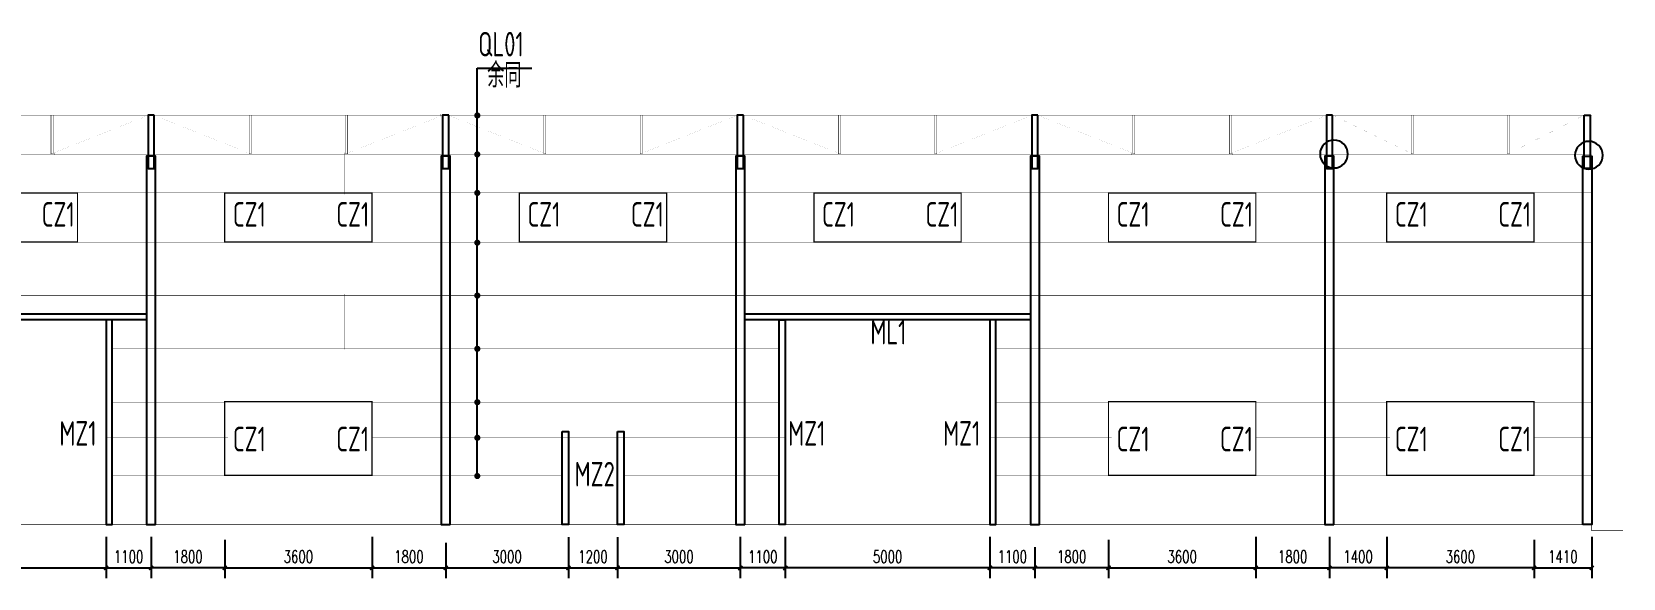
# Model space of a CAD drawing. Extents: x -33967 to 1773478, y -1022458 to -784650.
# Drawn here: x 1425947 to 1464842, y -976427 to -963083 of the extents above; entities that cross this region are included whole.
import ezdxf
from ezdxf.enums import TextEntityAlignment as Align

# ---------------------------------------------------------------- set-up
doc = ezdxf.new("R2010")
doc.units = 0
doc.header["$LTSCALE"] = 1000
doc.header["$MEASUREMENT"] = 0
doc.linetypes.add('DOTE', pattern=[2.42, 2, -0.2, 0.02, -0.2])
doc.layers.add('_0', color=7, linetype='Continuous', lineweight=25)
for name, color, linetype in [('AXIS', 3, 'Continuous'), ('DIM_IDEN', 3, 'Continuous'), ('DOTE', 1, 'DOTE'), ('GZ', 50, 'Continuous'), ('LT', 27, 'Continuous'), ('TEXT', 7, 'Continuous')]:
    doc.layers.add(name, color=color, linetype=linetype)
doc.styles.add('_TCH_DIM_T3', font='SIMPLEX', dxfattribs={"width": 0.705882, "bigfont": 'GBCBIG'})
doc.styles.add('TSSD_Label', font='tssdeng.shx', dxfattribs={"width": 0.7, "bigfont": 'hztxt.shx'})
doc.dimstyles.new('TCH_100_1', dxfattribs={"dimtxt": 297.5, "dimasz": 100, "dimexe": 250, "dimexo": 300, "dimgap": 126.25, "dimtad": 1, "dimdec": 0, "dimzin": 0, "dimdsep": 46, "dimtxsty": '_TCH_DIM_T3', "dimblk": 'ARCHTICK', "dimcen": 0.09, "dimclrd": 126, "dimclre": 126, "dimclrt": 7, "dimazin": 2, "dimtfac": 1, "dimtdec": 0, "dimtix": 1, "dimtmove": 2, "dimatfit": 3, "dimfxl": 1, "dimtolj": 1, "dimtzin": 0, "dimarcsym": 0})

# ---------------------------------------------------------------- blocks, each defined once
blk = doc.blocks.new('_ArchTick')
at = {"color": 0, "linetype": 'ByBlock', "const_width": 0.4}
blk.add_lwpolyline([(-0.5, -0.5), (0.5, 0.5)], dxfattribs=at)
blk = doc.blocks.new('*D1593')
at = {"color": 126, "lineweight": -2, "transparency": 16777216}
for p, q in [((1439063, -975426), (1439063, -976427)), ((1436063, -975563), (1436063, -976427)), ((1436063, -976177), (1439063, -976177))]:
    blk.add_line(p, q, dxfattribs=at)
at = {"layer": 'Defpoints', "color": 0, "transparency": 16777216}
for p in [(1436063, -975263), (1439063, -975126), (1439063, -976177)]:
    blk.add_point(p, dxfattribs=at)
at = {"color": 126, "lineweight": -2, "transparency": 16777216, "xscale": 100, "yscale": 100, "zscale": 100, "rotation": 180}
blk.add_blockref('_ArchTick', (1436063, -976177), dxfattribs=at)
at = {"color": 126, "lineweight": -2, "transparency": 16777216, "xscale": 100, "yscale": 100, "zscale": 100}
blk.add_blockref('_ArchTick', (1439063, -976177), dxfattribs=at)
at = {"color": 7, "transparency": 16777216, "insert": (1437563, -975902), "char_height": 297.5, "attachment_point": 5, "style": '_TCH_DIM_T3'}
blk.add_mtext('\\A1;3000', dxfattribs=at)
blk = doc.blocks.new('*D1594')
at = {"color": 126, "lineweight": -2, "transparency": 16777216}
for p, q in [((1439063, -975426), (1439063, -976427)), ((1440263, -975423), (1440263, -976427)), ((1439063, -976177), (1440263, -976177))]:
    blk.add_line(p, q, dxfattribs=at)
at = {"layer": 'Defpoints', "color": 0, "transparency": 16777216}
for p in [(1439063, -975126), (1440263, -975123), (1440263, -976177)]:
    blk.add_point(p, dxfattribs=at)
at = {"color": 126, "lineweight": -2, "transparency": 16777216, "xscale": 100, "yscale": 100, "zscale": 100, "rotation": 180}
blk.add_blockref('_ArchTick', (1439063, -976177), dxfattribs=at)
at = {"color": 126, "lineweight": -2, "transparency": 16777216, "xscale": 100, "yscale": 100, "zscale": 100}
blk.add_blockref('_ArchTick', (1440263, -976177), dxfattribs=at)
at = {"color": 7, "transparency": 16777216, "insert": (1439663, -975902), "char_height": 297.5, "attachment_point": 5, "style": '_TCH_DIM_T3'}
blk.add_mtext('\\A1;1200', dxfattribs=at)
blk = doc.blocks.new('*D1595')
at = {"color": 126, "lineweight": -2, "transparency": 16777216}
for p, q in [((1440263, -975423), (1440263, -976427)), ((1443263, -975563), (1443263, -976427)), ((1440263, -976177), (1443263, -976177))]:
    blk.add_line(p, q, dxfattribs=at)
at = {"layer": 'Defpoints', "color": 0, "transparency": 16777216}
for p in [(1440263, -975123), (1443263, -975263), (1443263, -976177)]:
    blk.add_point(p, dxfattribs=at)
at = {"color": 126, "lineweight": -2, "transparency": 16777216, "xscale": 100, "yscale": 100, "zscale": 100, "rotation": 180}
blk.add_blockref('_ArchTick', (1440263, -976177), dxfattribs=at)
at = {"color": 126, "lineweight": -2, "transparency": 16777216, "xscale": 100, "yscale": 100, "zscale": 100}
blk.add_blockref('_ArchTick', (1443263, -976177), dxfattribs=at)
at = {"color": 7, "transparency": 16777216, "insert": (1441763, -975902), "char_height": 297.5, "attachment_point": 5, "style": '_TCH_DIM_T3'}
blk.add_mtext('\\A1;3000', dxfattribs=at)
blk = doc.blocks.new('*D1601')
at = {"color": 126, "lineweight": -2, "transparency": 16777216}
for p, q in [((1422763, -975418), (1422763, -976427)), ((1427763, -975420), (1427763, -976427)), ((1422763, -976177), (1427763, -976177))]:
    blk.add_line(p, q, dxfattribs=at)
at = {"layer": 'Defpoints', "color": 0, "transparency": 16777216}
for p in [(1422763, -975118), (1427763, -975120), (1427763, -976177)]:
    blk.add_point(p, dxfattribs=at)
at = {"color": 126, "lineweight": -2, "transparency": 16777216, "xscale": 100, "yscale": 100, "zscale": 100, "rotation": 180}
blk.add_blockref('_ArchTick', (1422763, -976177), dxfattribs=at)
at = {"color": 126, "lineweight": -2, "transparency": 16777216, "xscale": 100, "yscale": 100, "zscale": 100}
blk.add_blockref('_ArchTick', (1427763, -976177), dxfattribs=at)
at = {"color": 7, "transparency": 16777216, "insert": (1425263, -975902), "char_height": 297.5, "attachment_point": 5, "style": '_TCH_DIM_T3'}
blk.add_mtext('\\A1;5000', dxfattribs=at)
blk = doc.blocks.new('*D1602')
at = {"color": 126, "lineweight": -2, "transparency": 16777216}
for p, q in [((1427763, -975420), (1427763, -976427)), ((1428863, -975418), (1428863, -976427)), ((1427763, -976177), (1428863, -976177))]:
    blk.add_line(p, q, dxfattribs=at)
at = {"layer": 'Defpoints', "color": 0, "transparency": 16777216}
for p in [(1427763, -975120), (1428863, -975118), (1428863, -976177)]:
    blk.add_point(p, dxfattribs=at)
at = {"color": 126, "lineweight": -2, "transparency": 16777216, "xscale": 100, "yscale": 100, "zscale": 100, "rotation": 180}
blk.add_blockref('_ArchTick', (1427763, -976177), dxfattribs=at)
at = {"color": 126, "lineweight": -2, "transparency": 16777216, "xscale": 100, "yscale": 100, "zscale": 100}
blk.add_blockref('_ArchTick', (1428863, -976177), dxfattribs=at)
at = {"color": 7, "transparency": 16777216, "insert": (1428313, -975902), "char_height": 297.5, "attachment_point": 5, "style": '_TCH_DIM_T3'}
blk.add_mtext('\\A1;1100', dxfattribs=at)
blk = doc.blocks.new('*D1598')
at = {"color": 126, "lineweight": -2, "transparency": 16777216}
for p, q in [((1434263, -975418), (1434263, -976427)), ((1430663, -975493), (1430663, -976427)), ((1430663, -976177), (1434263, -976177))]:
    blk.add_line(p, q, dxfattribs=at)
at = {"layer": 'Defpoints', "color": 0, "transparency": 16777216}
for p in [(1430663, -975193), (1434263, -975118), (1434263, -976177)]:
    blk.add_point(p, dxfattribs=at)
at = {"color": 126, "lineweight": -2, "transparency": 16777216, "xscale": 100, "yscale": 100, "zscale": 100, "rotation": 180}
blk.add_blockref('_ArchTick', (1430663, -976177), dxfattribs=at)
at = {"color": 126, "lineweight": -2, "transparency": 16777216, "xscale": 100, "yscale": 100, "zscale": 100}
blk.add_blockref('_ArchTick', (1434263, -976177), dxfattribs=at)
at = {"color": 7, "transparency": 16777216, "insert": (1432463, -975902), "char_height": 297.5, "attachment_point": 5, "style": '_TCH_DIM_T3'}
blk.add_mtext('\\A1;3600', dxfattribs=at)
blk = doc.blocks.new('*D1599')
at = {"color": 126, "lineweight": -2, "transparency": 16777216}
for p, q in [((1434263, -975493), (1434263, -976427)), ((1436063, -975673), (1436063, -976427)), ((1434263, -976177), (1436063, -976177))]:
    blk.add_line(p, q, dxfattribs=at)
at = {"layer": 'Defpoints', "color": 0, "transparency": 16777216}
for p in [(1434263, -975193), (1436063, -975373), (1436063, -976177)]:
    blk.add_point(p, dxfattribs=at)
at = {"color": 126, "lineweight": -2, "transparency": 16777216, "xscale": 100, "yscale": 100, "zscale": 100, "rotation": 180}
blk.add_blockref('_ArchTick', (1434263, -976177), dxfattribs=at)
at = {"color": 126, "lineweight": -2, "transparency": 16777216, "xscale": 100, "yscale": 100, "zscale": 100}
blk.add_blockref('_ArchTick', (1436063, -976177), dxfattribs=at)
at = {"color": 7, "transparency": 16777216, "insert": (1435163, -975902), "char_height": 297.5, "attachment_point": 5, "style": '_TCH_DIM_T3'}
blk.add_mtext('\\A1;1800', dxfattribs=at)
blk = doc.blocks.new('*D1603')
at = {"color": 126, "lineweight": -2, "transparency": 16777216}
for p, q in [((1428863, -975673), (1428863, -976427)), ((1430663, -975493), (1430663, -976427)), ((1430663, -976177), (1428863, -976177))]:
    blk.add_line(p, q, dxfattribs=at)
at = {"layer": 'Defpoints', "color": 0, "transparency": 16777216}
for p in [(1428863, -975373), (1430663, -975193), (1428863, -976177)]:
    blk.add_point(p, dxfattribs=at)
at = {"color": 126, "lineweight": -2, "transparency": 16777216, "xscale": 100, "yscale": 100, "zscale": 100, "rotation": 180}
blk.add_blockref('_ArchTick', (1428863, -976177), dxfattribs=at)
at = {"color": 126, "lineweight": -2, "transparency": 16777216, "xscale": 100, "yscale": 100, "zscale": 100}
blk.add_blockref('_ArchTick', (1430663, -976177), dxfattribs=at)
at = {"color": 7, "transparency": 16777216, "insert": (1429763, -975902), "char_height": 297.5, "attachment_point": 5, "style": '_TCH_DIM_T3'}
blk.add_mtext('\\A1;1800', dxfattribs=at)
blk = doc.blocks.new('*D1604')
at = {"color": 126, "lineweight": -2, "transparency": 16777216}
for p, q in [((1449363, -975418), (1449363, -976427)), ((1450463, -975673), (1450463, -976427)), ((1450463, -976177), (1449363, -976177))]:
    blk.add_line(p, q, dxfattribs=at)
at = {"layer": 'Defpoints', "color": 0, "transparency": 16777216}
for p in [(1449363, -975118), (1450463, -975373), (1449363, -976177)]:
    blk.add_point(p, dxfattribs=at)
at = {"color": 126, "lineweight": -2, "transparency": 16777216, "xscale": 100, "yscale": 100, "zscale": 100, "rotation": 180}
blk.add_blockref('_ArchTick', (1449363, -976177), dxfattribs=at)
at = {"color": 126, "lineweight": -2, "transparency": 16777216, "xscale": 100, "yscale": 100, "zscale": 100}
blk.add_blockref('_ArchTick', (1450463, -976177), dxfattribs=at)
at = {"color": 7, "transparency": 16777216, "insert": (1449913, -975902), "char_height": 297.5, "attachment_point": 5, "style": '_TCH_DIM_T3'}
blk.add_mtext('\\A1;1100', dxfattribs=at)
blk = doc.blocks.new('*D1605')
at = {"color": 126, "lineweight": -2, "transparency": 16777216}
for p, q in [((1444363, -975420), (1444363, -976427)), ((1449363, -975418), (1449363, -976427)), ((1449363, -976177), (1444363, -976177))]:
    blk.add_line(p, q, dxfattribs=at)
at = {"layer": 'Defpoints', "color": 0, "transparency": 16777216}
for p in [(1444363, -975120), (1449363, -975118), (1444363, -976177)]:
    blk.add_point(p, dxfattribs=at)
at = {"color": 126, "lineweight": -2, "transparency": 16777216, "xscale": 100, "yscale": 100, "zscale": 100, "rotation": 180}
blk.add_blockref('_ArchTick', (1444363, -976177), dxfattribs=at)
at = {"color": 126, "lineweight": -2, "transparency": 16777216, "xscale": 100, "yscale": 100, "zscale": 100}
blk.add_blockref('_ArchTick', (1449363, -976177), dxfattribs=at)
at = {"color": 7, "transparency": 16777216, "insert": (1446863, -975902), "char_height": 297.5, "attachment_point": 5, "style": '_TCH_DIM_T3'}
blk.add_mtext('\\A1;5000', dxfattribs=at)
blk = doc.blocks.new('*D1606')
at = {"color": 126, "lineweight": -2, "transparency": 16777216}
for p, q in [((1443263, -975418), (1443263, -976427)), ((1444363, -975420), (1444363, -976427)), ((1444363, -976177), (1443263, -976177))]:
    blk.add_line(p, q, dxfattribs=at)
at = {"layer": 'Defpoints', "color": 0, "transparency": 16777216}
for p in [(1443263, -975118), (1444363, -975120), (1443263, -976177)]:
    blk.add_point(p, dxfattribs=at)
at = {"color": 126, "lineweight": -2, "transparency": 16777216, "xscale": 100, "yscale": 100, "zscale": 100, "rotation": 180}
blk.add_blockref('_ArchTick', (1443263, -976177), dxfattribs=at)
at = {"color": 126, "lineweight": -2, "transparency": 16777216, "xscale": 100, "yscale": 100, "zscale": 100}
blk.add_blockref('_ArchTick', (1444363, -976177), dxfattribs=at)
at = {"color": 7, "transparency": 16777216, "insert": (1443813, -975902), "char_height": 297.5, "attachment_point": 5, "style": '_TCH_DIM_T3'}
blk.add_mtext('\\A1;1100', dxfattribs=at)
blk = doc.blocks.new('*D1608')
at = {"color": 126, "lineweight": -2, "transparency": 16777216}
for p, q in [((1455863, -975418), (1455863, -976427)), ((1452263, -975493), (1452263, -976427)), ((1452263, -976177), (1455863, -976177))]:
    blk.add_line(p, q, dxfattribs=at)
at = {"layer": 'Defpoints', "color": 0, "transparency": 16777216}
for p in [(1452263, -975193), (1455863, -975118), (1455863, -976177)]:
    blk.add_point(p, dxfattribs=at)
at = {"color": 126, "lineweight": -2, "transparency": 16777216, "xscale": 100, "yscale": 100, "zscale": 100, "rotation": 180}
blk.add_blockref('_ArchTick', (1452263, -976177), dxfattribs=at)
at = {"color": 126, "lineweight": -2, "transparency": 16777216, "xscale": 100, "yscale": 100, "zscale": 100}
blk.add_blockref('_ArchTick', (1455863, -976177), dxfattribs=at)
at = {"color": 7, "transparency": 16777216, "insert": (1454063, -975902), "char_height": 297.5, "attachment_point": 5, "style": '_TCH_DIM_T3'}
blk.add_mtext('\\A1;3600', dxfattribs=at)
blk = doc.blocks.new('*D1609')
at = {"color": 126, "lineweight": -2, "transparency": 16777216}
for p, q in [((1455863, -975493), (1455863, -976427)), ((1457663, -975673), (1457663, -976427)), ((1455863, -976177), (1457663, -976177))]:
    blk.add_line(p, q, dxfattribs=at)
at = {"layer": 'Defpoints', "color": 0, "transparency": 16777216}
for p in [(1455863, -975193), (1457663, -975373), (1457663, -976177)]:
    blk.add_point(p, dxfattribs=at)
at = {"color": 126, "lineweight": -2, "transparency": 16777216, "xscale": 100, "yscale": 100, "zscale": 100, "rotation": 180}
blk.add_blockref('_ArchTick', (1455863, -976177), dxfattribs=at)
at = {"color": 126, "lineweight": -2, "transparency": 16777216, "xscale": 100, "yscale": 100, "zscale": 100}
blk.add_blockref('_ArchTick', (1457663, -976177), dxfattribs=at)
at = {"color": 7, "transparency": 16777216, "insert": (1456763, -975902), "char_height": 297.5, "attachment_point": 5, "style": '_TCH_DIM_T3'}
blk.add_mtext('\\A1;1800', dxfattribs=at)
blk = doc.blocks.new('*D1607')
at = {"color": 126, "lineweight": -2, "transparency": 16777216}
for p, q in [((1450463, -975673), (1450463, -976427)), ((1452263, -975493), (1452263, -976427)), ((1452263, -976177), (1450463, -976177))]:
    blk.add_line(p, q, dxfattribs=at)
at = {"layer": 'Defpoints', "color": 0, "transparency": 16777216}
for p in [(1450463, -975373), (1452263, -975193), (1450463, -976177)]:
    blk.add_point(p, dxfattribs=at)
at = {"color": 126, "lineweight": -2, "transparency": 16777216, "xscale": 100, "yscale": 100, "zscale": 100, "rotation": 180}
blk.add_blockref('_ArchTick', (1450463, -976177), dxfattribs=at)
at = {"color": 126, "lineweight": -2, "transparency": 16777216, "xscale": 100, "yscale": 100, "zscale": 100}
blk.add_blockref('_ArchTick', (1452263, -976177), dxfattribs=at)
at = {"color": 7, "transparency": 16777216, "insert": (1451363, -975902), "char_height": 297.5, "attachment_point": 5, "style": '_TCH_DIM_T3'}
blk.add_mtext('\\A1;1800', dxfattribs=at)
blk = doc.blocks.new('*D1616')
at = {"color": 126, "lineweight": -2, "transparency": 16777216}
for p, q in [((1459063, -975418), (1459063, -976427)), ((1462663, -975493), (1462663, -976427)), ((1462663, -976177), (1459063, -976177))]:
    blk.add_line(p, q, dxfattribs=at)
at = {"layer": 'Defpoints', "color": 0, "transparency": 16777216}
for p in [(1459063, -975118), (1462663, -975193), (1459063, -976177)]:
    blk.add_point(p, dxfattribs=at)
at = {"color": 126, "lineweight": -2, "transparency": 16777216, "xscale": 100, "yscale": 100, "zscale": 100, "rotation": 180}
blk.add_blockref('_ArchTick', (1459063, -976177), dxfattribs=at)
at = {"color": 126, "lineweight": -2, "transparency": 16777216, "xscale": 100, "yscale": 100, "zscale": 100}
blk.add_blockref('_ArchTick', (1462663, -976177), dxfattribs=at)
at = {"color": 7, "transparency": 16777216, "insert": (1460863, -975902), "char_height": 297.5, "attachment_point": 5, "style": '_TCH_DIM_T3'}
blk.add_mtext('\\A1;3600', dxfattribs=at)
blk = doc.blocks.new('*D1617')
at = {"color": 126, "lineweight": -2, "transparency": 16777216}
for p, q in [((1457663, -975418), (1457663, -976427)), ((1459063, -975493), (1459063, -976427)), ((1459063, -976177), (1457663, -976177))]:
    blk.add_line(p, q, dxfattribs=at)
at = {"layer": 'Defpoints', "color": 0, "transparency": 16777216}
for p in [(1457663, -975118), (1459063, -975193), (1457663, -976177)]:
    blk.add_point(p, dxfattribs=at)
at = {"color": 126, "lineweight": -2, "transparency": 16777216, "xscale": 100, "yscale": 100, "zscale": 100, "rotation": 180}
blk.add_blockref('_ArchTick', (1457663, -976177), dxfattribs=at)
at = {"color": 126, "lineweight": -2, "transparency": 16777216, "xscale": 100, "yscale": 100, "zscale": 100}
blk.add_blockref('_ArchTick', (1459063, -976177), dxfattribs=at)
at = {"color": 7, "transparency": 16777216, "insert": (1458363, -975902), "char_height": 297.5, "attachment_point": 5, "style": '_TCH_DIM_T3'}
blk.add_mtext('\\A1;1400', dxfattribs=at)
blk = doc.blocks.new('*D1618')
at = {"color": 126, "lineweight": -2, "transparency": 16777216}
for p, q in [((1464073, -975418), (1464073, -976427)), ((1462663, -975493), (1462663, -976427)), ((1462663, -976177), (1464073, -976177))]:
    blk.add_line(p, q, dxfattribs=at)
at = {"layer": 'Defpoints', "color": 0, "transparency": 16777216}
for p in [(1462663, -975193), (1464073, -975118), (1464073, -976177)]:
    blk.add_point(p, dxfattribs=at)
at = {"color": 126, "lineweight": -2, "transparency": 16777216, "xscale": 100, "yscale": 100, "zscale": 100, "rotation": 180}
blk.add_blockref('_ArchTick', (1462663, -976177), dxfattribs=at)
at = {"color": 126, "lineweight": -2, "transparency": 16777216, "xscale": 100, "yscale": 100, "zscale": 100}
blk.add_blockref('_ArchTick', (1464073, -976177), dxfattribs=at)
at = {"color": 7, "transparency": 16777216, "insert": (1463368, -975902), "char_height": 297.5, "attachment_point": 5, "style": '_TCH_DIM_T3'}
blk.add_mtext('\\A1;1410', dxfattribs=at)

msp = doc.modelspace()

# ---------------------------------------------------------------- linework, layer by layer
at = {"const_width": 30}
for points in [[(1427062.6, -967017.8), (1423462.6, -967017.8), (1423462.6, -968217.8), (1427062.6, -968217.8)], [(1434262.6, -967017.8), (1430662.6, -967017.8), (1430662.6, -968217.8), (1434262.6, -968217.8)], [(1441462.6, -967017.8), (1437862.6, -967017.8), (1437862.6, -968217.8), (1441462.6, -968217.8)], [(1448662.6, -967017.8), (1445062.6, -967017.8), (1445062.6, -968217.8), (1448662.6, -968217.8)], [(1455862.6, -967017.8), (1452262.6, -967017.8), (1452262.6, -968217.8), (1455862.6, -968217.8)], [(1462662.6, -967017.8), (1459062.6, -967017.8), (1459062.6, -968217.8), (1462662.6, -968217.8)], [(1434262.6, -972117.8), (1430662.6, -972117.8), (1430662.6, -973917.8), (1434262.6, -973917.8)], [(1455862.6, -972117.8), (1452262.6, -972117.8), (1452262.6, -973917.8), (1455862.6, -973917.8)], [(1462662.6, -972117.8), (1459062.6, -972117.8), (1459062.6, -973917.8), (1462662.6, -973917.8)]]:
    msp.add_lwpolyline(points, close=True, dxfattribs=at)
at = {"layer": '_0', "color": 1, "const_width": 75}
for points in [[(1436797.6, -965125, 1), (1436872.6, -965125, 1)], [(1436797.6, -966075.1, 1), (1436872.6, -966075.1, 1)], [(1436797.6, -967017.8, 1), (1436872.6, -967017.8, 1)], [(1436797.6, -968232.1, 1), (1436872.6, -968232.1, 1)], [(1436797.6, -969525, 1), (1436872.6, -969525, 1)], [(1436797.6, -970825, 1), (1436872.6, -970825, 1)], [(1436797.6, -972128.8, 1), (1436872.6, -972128.8, 1)], [(1436797.6, -972997.9, 1), (1436872.6, -972997.9, 1)], [(1436797.6, -973932, 1), (1436872.6, -973932, 1)]]:
    msp.add_lwpolyline(points, format="xyb", close=True, dxfattribs=at)
at = {"layer": 'AXIS', "linetype": 'ByBlock'}
for p, q in [((1436835.1, -973924.9), (1436830.5, -963970.5)), ((1436830.5, -963970.5), (1438165.5, -963970.5))]:
    msp.add_line(p, q, dxfattribs=at)
at = {"layer": 'AXIS', "color": 6, "linetype": 'ByBlock'}
for p, q in [((1428752.6, -969977.9), (1421772.7, -969977.6)), ((1450352.6, -969977.9), (1443372.7, -969977.6)), ((1428752.6, -970117.6), (1421772.7, -970117.6)), ((1450352.6, -970117.6), (1443372.7, -970117.6))]:
    msp.add_line(p, q, dxfattribs=at)
at = {"layer": 'AXIS', "color": 6, "linetype": 'ByBlock', "const_width": 10}
for points in [[(1426416.1, -965117.8), (1426466.1, -965117.8), (1426466.1, -966060.8), (1426416.1, -966060.8)], [(1431309.2, -965117.8), (1431259.2, -965117.8), (1431259.2, -966060.8), (1431309.2, -966060.8)], [(1433616.1, -965117.8), (1433666.1, -965117.8), (1433666.1, -966060.8), (1433616.1, -966060.8)], [(1438509.2, -965117.8), (1438459.2, -965117.8), (1438459.2, -966060.8), (1438509.2, -966060.8)], [(1440816.1, -965117.8), (1440866.1, -965117.8), (1440866.1, -966060.8), (1440816.1, -966060.8)], [(1445709.2, -965117.8), (1445659.2, -965117.8), (1445659.2, -966060.8), (1445709.2, -966060.8)], [(1448016.1, -965117.8), (1448066.1, -965117.8), (1448066.1, -966060.8), (1448016.1, -966060.8)], [(1452909.2, -965117.8), (1452859.2, -965117.8), (1452859.2, -966060.8), (1452909.2, -966060.8)], [(1455216.1, -965117.8), (1455266.1, -965117.8), (1455266.1, -966060.8), (1455216.1, -966060.8)], [(1459709, -965117.8), (1459659, -965117.8), (1459659, -966060.8), (1459709, -966060.8)], [(1462016, -965117.8), (1462066, -965117.8), (1462066, -966060.8), (1462016, -966060.8)]]:
    msp.add_lwpolyline(points, close=True, dxfattribs=at)
at = {"layer": 'AXIS', "color": 3, "linetype": 'ByBlock', "const_width": 1}
for points in [[(1426441.1, -965087.8), (1426441.1, -965147.8), (1426441.1, -966030.8), (1426441.1, -966090.8)], [(1428727.6, -965087.8), (1428727.6, -965147.8), (1426501.1, -966030.8), (1426501.1, -966090.8)], [(1428997.6, -965087.8), (1428997.6, -965147.8), (1431224.2, -966030.8), (1431224.2, -966090.8)], [(1431284.2, -965087.8), (1431284.2, -965147.8), (1431284.2, -966030.8), (1431284.2, -966090.8)], [(1433641.1, -965087.8), (1433641.1, -965147.8), (1433641.1, -966030.8), (1433641.1, -966090.8)], [(1435927.6, -965087.8), (1435927.6, -965147.8), (1433701.1, -966030.8), (1433701.1, -966090.8)], [(1436197.6, -965087.8), (1436197.6, -965147.8), (1438424.2, -966030.8), (1438424.2, -966090.8)], [(1438484.2, -965087.8), (1438484.2, -965147.8), (1438484.2, -966030.8), (1438484.2, -966090.8)], [(1440841.1, -965087.8), (1440841.1, -965147.8), (1440841.1, -966030.8), (1440841.1, -966090.8)], [(1443127.6, -965087.8), (1443127.6, -965147.8), (1440901.1, -966030.8), (1440901.1, -966090.8)], [(1443397.6, -965087.8), (1443397.6, -965147.8), (1445624.2, -966030.8), (1445624.2, -966090.8)], [(1445684.2, -965087.8), (1445684.2, -965147.8), (1445684.2, -966030.8), (1445684.2, -966090.8)], [(1448041.1, -965087.8), (1448041.1, -965147.8), (1448041.1, -966030.8), (1448041.1, -966090.8)], [(1450327.6, -965087.8), (1450327.6, -965147.8), (1448101.1, -966030.8), (1448101.1, -966090.8)], [(1450597.6, -965087.8), (1450597.6, -965147.8), (1452824.2, -966030.8), (1452824.2, -966090.8)], [(1452884.2, -965087.8), (1452884.2, -965147.8), (1452884.2, -966030.8), (1452884.2, -966090.8)], [(1455241.1, -965087.8), (1455241.1, -965147.8), (1455241.1, -966030.8), (1455241.1, -966090.8)], [(1457527.6, -965087.8), (1457527.6, -965147.8), (1455301.1, -966030.8), (1455301.1, -966090.8)], [(1457797.6, -965087.8), (1457797.6, -965147.8), (1459624, -966030.8), (1459624, -966090.8)], [(1459684, -965087.8), (1459684, -965147.8), (1459684, -966030.8), (1459684, -966090.8)], [(1462041, -965087.8), (1462041, -965147.8), (1462041, -966030.8), (1462041, -966090.8)], [(1463827.4, -965087.8), (1463827.4, -965147.8), (1462101, -966030.8), (1462101, -966090.8)], [(1426381.1, -967047.8), (1426381.1, -966987.8), (1426381.1, -966090.8), (1426381.1, -966030.8)], [(1431344.2, -967047.8), (1431344.2, -966987.8), (1431344.2, -966090.8), (1431344.2, -966030.8)], [(1433581.1, -967047.8), (1433581.1, -966987.8), (1433581.1, -966090.8), (1433581.1, -966030.8)], [(1438544.2, -967047.8), (1438544.2, -966987.8), (1438544.2, -966090.8), (1438544.2, -966030.8)], [(1440781.1, -967047.8), (1440781.1, -966987.8), (1440781.1, -966090.8), (1440781.1, -966030.8)], [(1445744.2, -967047.8), (1445744.2, -966987.8), (1445744.2, -966090.8), (1445744.2, -966030.8)], [(1447981.1, -967047.8), (1447981.1, -966987.8), (1447981.1, -966090.8), (1447981.1, -966030.8)], [(1452944.2, -967047.8), (1452944.2, -966987.8), (1452944.2, -966090.8), (1452944.2, -966030.8)], [(1455181.1, -967047.8), (1455181.1, -966987.8), (1455181.1, -966090.8), (1455181.1, -966030.8)], [(1459744, -967047.8), (1459744, -966987.8), (1459744, -966090.8), (1459744, -966030.8)], [(1461981, -967047.8), (1461981, -966987.8), (1461981, -966090.8), (1461981, -966030.8)], [(1426441.1, -969547.8), (1426441.1, -969487.8), (1426441.1, -968247.9), (1426441.1, -968187.9)], [(1431284.2, -969547.8), (1431284.2, -969487.8), (1431284.2, -968247.9), (1431284.2, -968187.9)], [(1433641.1, -969547.8), (1433641.1, -969487.8), (1433641.1, -968247.9), (1433641.1, -968187.9)], [(1438484.2, -969554.9), (1438484.2, -969494.9), (1438484.2, -968240.7), (1438484.2, -968180.7)], [(1440841.1, -969554.9), (1440841.1, -969494.9), (1440841.1, -968240.7), (1440841.1, -968180.7)], [(1445684.2, -969547.8), (1445684.2, -969487.8), (1445684.2, -968247.9), (1445684.2, -968187.9)], [(1448041.1, -969547.8), (1448041.1, -969487.8), (1448041.1, -968247.9), (1448041.1, -968187.9)], [(1452884.2, -969547.8), (1452884.2, -969487.8), (1452884.2, -968247.9), (1452884.2, -968187.9)], [(1455241.1, -969547.8), (1455241.1, -969487.8), (1455241.1, -968247.9), (1455241.1, -968187.9)], [(1459684, -969547.8), (1459684, -969487.8), (1459684, -968247.9), (1459684, -968187.9)], [(1462041, -969547.8), (1462041, -969487.8), (1462041, -968247.9), (1462041, -968187.9)], [(1426381.1, -969487.9), (1426381.1, -969547.9), (1426381.1, -969947.8), (1426381.1, -970007.8)], [(1431344.2, -969487.9), (1431344.2, -969547.9), (1431344.2, -970780.8), (1431344.2, -970840.8)], [(1433581.1, -969487.9), (1433581.1, -969547.9), (1433581.1, -970780.8), (1433581.1, -970840.8)], [(1438544.2, -969487.9), (1438544.2, -969547.9), (1438544.2, -970780.8), (1438544.2, -970840.8)], [(1440781.1, -969487.9), (1440781.1, -969547.9), (1440781.1, -970780.8), (1440781.1, -970840.8)], [(1445744.2, -969487.9), (1445744.2, -969547.9), (1445744.2, -969947.7), (1445744.2, -970007.7)], [(1447981.1, -969487.9), (1447981.1, -969547.9), (1447981.2, -969947.8), (1447981.2, -970007.8)], [(1452944.2, -969495), (1452944.2, -969555), (1452944.2, -970787.9), (1452944.2, -970847.9)], [(1455181.1, -969495), (1455181.1, -969555), (1455181.1, -970787.9), (1455181.1, -970847.9)], [(1459744, -969487.9), (1459744, -969547.9), (1459744, -970780.8), (1459744, -970840.8)], [(1461981, -969487.9), (1461981, -969547.9), (1461981, -970780.8), (1461981, -970840.8)], [(1431284.2, -972147.9), (1431284.2, -972087.9), (1431284.2, -970847.9), (1431284.2, -970787.9)], [(1433641.1, -972147.9), (1433641.1, -972087.9), (1433641.1, -970847.9), (1433641.1, -970787.9)], [(1438484.2, -972155), (1438484.2, -972095), (1438484.2, -970840.8), (1438484.2, -970780.8)], [(1440841.1, -972155), (1440841.1, -972095), (1440841.1, -970840.8), (1440841.1, -970780.8)], [(1452884.2, -972147.9), (1452884.2, -972087.9), (1452884.2, -970847.9), (1452884.2, -970787.9)], [(1455241.1, -972147.9), (1455241.1, -972087.9), (1455241.1, -970847.9), (1455241.1, -970787.9)], [(1459684, -972147.9), (1459684, -972087.9), (1459684, -970847.9), (1459684, -970787.9)], [(1462041, -972147.9), (1462041, -972087.9), (1462041, -970847.9), (1462041, -970787.9)], [(1438544.2, -972087.9), (1438544.2, -972147.9), (1438544.2, -973894.9), (1438544.2, -973954.9)], [(1440781.1, -972087.9), (1440781.1, -972147.9), (1440781.1, -973894.9), (1440781.1, -973954.9)]]:
    msp.add_lwpolyline(points, dxfattribs=at)
at = {"layer": 'AXIS', "color": 6, "linetype": 'ByBlock'}
for points in [[(1427912.6, -970117.8), (1427762.6, -970117.8), (1427762.6, -975117.8), (1427912.6, -975117.8)], [(1444212.6, -970117.8), (1444362.6, -970117.8), (1444362.6, -975117.8), (1444212.6, -975117.8)], [(1449512.6, -970117.8), (1449362.6, -970117.8), (1449362.6, -975117.8), (1449512.6, -975117.8)], [(1438912.6, -972847.9), (1439062.6, -972847.9), (1439062.6, -975117.8), (1438912.6, -975117.8)], [(1440262.6, -972847.9), (1440412.6, -972847.9), (1440412.6, -975117.8), (1440262.6, -975117.8)]]:
    msp.add_lwpolyline(points, close=True, dxfattribs=at)
at = {"layer": 'DIM_IDEN'}
for points in [[(1458113.1, -966068, 1), (1457432.7, -966068, 1)], [(1464343, -966097.6, 1), (1463662.7, -966097.6, 1)]]:
    msp.add_lwpolyline(points, format="xyb", close=True, dxfattribs=at)
at = {"layer": 'DOTE', "linetype": 'DOTE', "const_width": 15}
msp.add_lwpolyline([(1464072.6, -975117.8), (1408052.6, -975117.8), (1408052.6, -975267.8), (1407290.7, -975267.8)], dxfattribs=at)
at = {"layer": 'DOTE', "color": 1, "linetype": 'DOTE', "const_width": 15}
msp.add_lwpolyline([(1408052.6, -975117.8), (1464072.6, -975117.8), (1464072.6, -975267.8), (1464834.4, -975267.8)], dxfattribs=at)
at = {"layer": 'GZ', "color": 8}
for points in [[(1428937.6, -965117.8), (1428787.6, -965117.8), (1428787.6, -966421.4), (1428937.6, -966421.4)], [(1436137.6, -965117.8), (1435987.6, -965117.8), (1435987.6, -966421.4), (1436137.6, -966421.4)], [(1443337.6, -965117.8), (1443187.6, -965117.8), (1443187.6, -966421.4), (1443337.6, -966421.4)], [(1450537.6, -965117.8), (1450387.6, -965117.8), (1450387.6, -966421.4), (1450537.6, -966421.4)], [(1457737.6, -965117.8), (1457587.6, -965117.8), (1457587.6, -966421.4), (1457737.6, -966421.4)], [(1463887.4, -965117.8), (1464037.4, -965117.8), (1464037.4, -966421.4), (1463887.4, -966421.4)], [(1428972.6, -975117.8), (1428972.9, -966118.2), (1428752.6, -966117.8), (1428752.6, -975117.8)], [(1436172.6, -975117.8), (1436172.9, -966118.2), (1435952.6, -966117.8), (1435952.6, -975117.8)], [(1443372.6, -975117.8), (1443372.9, -966118.2), (1443152.6, -966117.8), (1443152.6, -975117.8)], [(1450572.6, -975117.8), (1450572.9, -966118.2), (1450352.6, -966117.8), (1450352.6, -975117.8)], [(1457772.6, -975117.8), (1457772.9, -966118.2), (1457552.6, -966117.8), (1457552.6, -975117.8)], [(1463852.6, -975117.8), (1463852.3, -966118.2), (1464072.6, -966117.8), (1464072.6, -975117.8)]]:
    msp.add_lwpolyline(points, close=True, dxfattribs=at)
at = {"layer": 'LT', "linetype": 'ByBlock', "const_width": 10}
for points in [[(1408052.6, -965117.8), (1464072.6, -965117.8)], [(1408052.6, -966068), (1464075.2, -966068)], [(1408052.6, -967017.8), (1464072.6, -967017.8)], [(1408052.6, -968217.8), (1464072.6, -968217.8)], [(1408052.6, -969517.9), (1464072.6, -969517.9)], [(1427912.6, -970817.9), (1444212.6, -970817.9)], [(1449512.6, -970817.9), (1464074.2, -970817.9)], [(1427912.6, -972125), (1444212.6, -972125)], [(1449512.6, -972125), (1464074.2, -972125)], [(1427762.6, -972990.8), (1430739.1, -972990.8)], [(1434250.5, -972990.8), (1444362.6, -972990.8)], [(1449362.6, -972990.8), (1452339.1, -972990.8)], [(1455850.5, -972990.8), (1459139.1, -972990.8)], [(1462650.5, -972990.8), (1464072.6, -972990.8)], [(1427912.6, -973924.9), (1438912.6, -973924.9)], [(1440412.6, -973924.9), (1444212.6, -973924.9)], [(1449512.6, -973924.9), (1464072.6, -973924.9)]]:
    msp.add_lwpolyline(points, dxfattribs=at)

# ---------------------------------------------------------------- texts
at = {"layer": 'TEXT', "style": 'TSSD_Label', "width": 0.7}
for s, p in [('QL01', (1437968, -963862.7)), ('余同', (1437916.5, -964622.1))]:
    msp.add_text(s, height=600, dxfattribs=at).set_placement(p, align=Align.BOTTOM_RIGHT)
for s, p in [('CZ1', (1426188.2, -967841.3)), ('CZ1', (1430860.3, -967841.3)), ('CZ1', (1433388.2, -967841.3)), ('CZ1', (1438060.3, -967841.3)), ('CZ1', (1440588.2, -967841.3)), ('CZ1', (1445260.3, -967841.3)), ('CZ1', (1447788.2, -967841.3)), ('CZ1', (1452460.3, -967841.3)), ('CZ1', (1454988.2, -967841.3)), ('CZ1', (1459260.3, -967841.3)), ('CZ1', (1461788.2, -967841.3)), ('ML1', (1446442.2, -970717.8)), ('MZ1', (1426619.8, -973191.2)), ('CZ1', (1430860.3, -973329.5)), ('CZ1', (1433386.3, -973329.5)), ('MZ1', (1444433.7, -973191.2)), ('MZ1', (1448219.8, -973191.2)), ('CZ1', (1452460.3, -973329.5)), ('CZ1', (1454986.3, -973329.5)), ('CZ1', (1459260.3, -973329.5)), ('CZ1', (1461786.3, -973329.5)), ('MZ2', (1439214.3, -974185.9))]:
    msp.add_text(s, height=600, dxfattribs=at).set_placement(p)

# ---------------------------------------------------------------- dimensions: what is measured, and where the dimension line sits
for base, p1, p2, picture, middle in [((1427762.6, -976176.8), (1422762.6, -975117.8), (1427762.6, -975120.3), '*D1601', (1425262.6, -975901.8)), ((1428862.6, -976176.8), (1427762.6, -975120.3), (1428862.6, -975117.8), '*D1602', (1428312.6, -975901.8)), ((1434262.6, -976176.8), (1430662.6, -975193.2), (1434262.6, -975117.8), '*D1598', (1432462.6, -975901.8)), ((1436062.6, -976176.8), (1434262.6, -975193.2), (1436062.6, -975373.1), '*D1599', (1435162.6, -975901.8)), ((1439062.6, -976176.8), (1436062.6, -975263.5), (1439062.6, -975125.9), '*D1593', (1437562.6, -975901.8)), ((1440262.6, -976176.8), (1439062.6, -975125.9), (1440262.6, -975123.3), '*D1594', (1439662.6, -975901.8)), ((1443262.6, -976176.8), (1440262.6, -975123.3), (1443262.6, -975263.5), '*D1595', (1441762.6, -975901.8)), ((1455862.6, -976176.8), (1452262.6, -975193.2), (1455862.6, -975117.8), '*D1608', (1454062.6, -975901.8)), ((1457662.6, -976176.8), (1455862.6, -975193.2), (1457662.6, -975373.1), '*D1609', (1456762.6, -975901.8)), ((1464072.6, -976176.8), (1462662.6, -975193.2), (1464072.6, -975117.8), '*D1618', (1463367.6, -975901.8))]:
    dim = msp.add_linear_dim(base=base, p1=p1, p2=p2, dimstyle='TCH_100_1')
    dim.commit()
    dim.dimension.update_dxf_attribs({"geometry": picture, "text_midpoint": middle})
for base, p1, p2, picture, middle in [((1428862.6, -976176.8), (1430662.6, -975193.2), (1428862.6, -975373.1), '*D1603', (1429762.6, -975901.8)), ((1443262.6, -976176.8), (1444362.6, -975120.3), (1443262.6, -975117.8), '*D1606', (1443812.6, -975901.8)), ((1444362.6, -976176.8), (1449362.6, -975117.8), (1444362.6, -975120.3), '*D1605', (1446862.6, -975901.8)), ((1449362.6, -976176.8), (1450462.6, -975373.1), (1449362.6, -975117.8), '*D1604', (1449912.6, -975901.8)), ((1450462.6, -976176.8), (1452262.6, -975193.2), (1450462.6, -975373.1), '*D1607', (1451362.6, -975901.8)), ((1457662.6, -976176.8), (1459062.6, -975193.2), (1457662.6, -975117.8), '*D1617', (1458362.6, -975901.8)), ((1459062.6, -976176.8), (1462662.6, -975193.2), (1459062.6, -975117.8), '*D1616', (1460862.6, -975901.8))]:
    dim = msp.add_linear_dim(base=base, p1=p1, p2=p2, angle=180, dimstyle='TCH_100_1')
    dim.commit()
    dim.dimension.update_dxf_attribs({"geometry": picture, "text_midpoint": middle})

doc.saveas('drawing.dxf')
